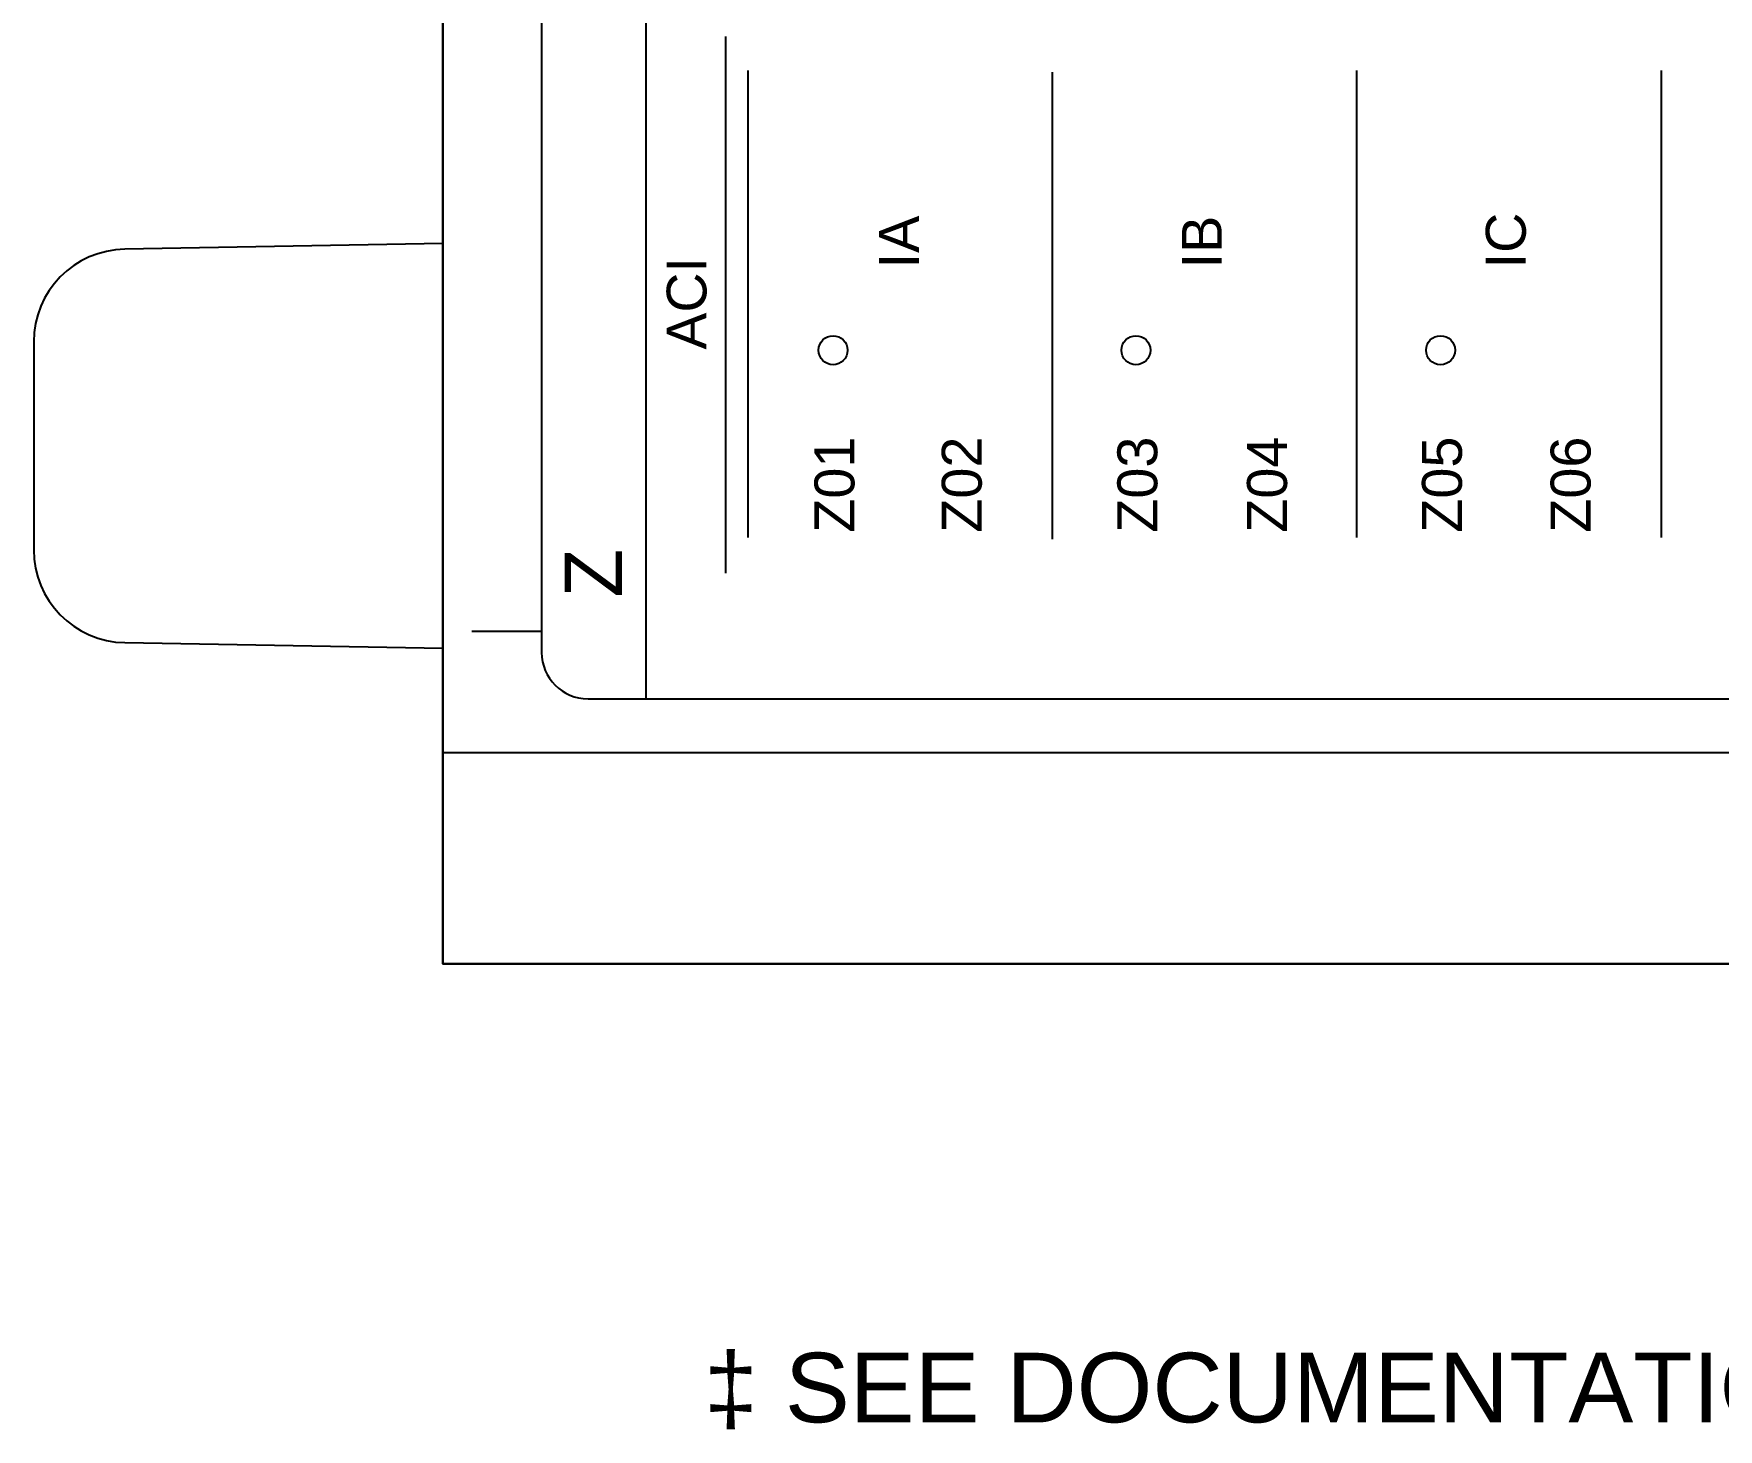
# Model space of a CAD drawing. Extents: x 0.5 to 35.5, y 0.5 to 23.5.
# Drawn here: x 21.064 to 23.967, y 5.377 to 7.783 of the extents above; entities that cross this region are included whole.
import ezdxf
from ezdxf.enums import TextEntityAlignment as Align

# ---------------------------------------------------------------- set-up
doc = ezdxf.new("R2010")
doc.units = 0
doc.header["$MEASUREMENT"] = 0
doc.layers.add('6_00______DWG_', color=7, linetype='CONTINUOUS')
doc.styles.add('ARIAL', font='arial.ttf')

msp = doc.modelspace()

# ---------------------------------------------------------------- linework, layer by layer
at = {"layer": '6_00______DWG_'}
for points in [[(26.864, 6.1794), (21.7692, 6.1794), (21.7692, 13.4629), (26.864, 13.4629)], [(26.9035, 13.4629), (21.7692, 13.4629), (21.7692, 6.1794), (26.9035, 6.1794)], [(22.119, 12.9612), (22.119, 6.6362)], [(22.2562, 7.7778), (22.2562, 6.8528)], [(22.2953, 6.9144), (22.2953, 7.7194)], [(22.8194, 7.7162), (22.8194, 6.9112)], [(23.3435, 7.7194), (23.3435, 6.9144)], [(23.8685, 7.7194), (23.8685, 6.9144)], [(21.9393, 6.7524), (21.8192, 6.7524)], [(21.7692, 6.5436), (26.9035, 6.5436)]]:
    msp.add_lwpolyline(points, dxfattribs=at)
msp.add_lwpolyline([(25.7292, 12.9611), (22.0193, 12.9611, 0.414214), (21.9393, 12.8811), (21.9393, 6.7162, 0.414212), (22.0193, 6.6362), (25.7292, 6.6362, 0.414211), (25.8092, 6.7162), (25.8092, 12.8811, 0.414219)], format="xyb", close=True, dxfattribs=at)
msp.add_lwpolyline([(21.7692, 7.4209), (21.2212, 7.4113, 0.409101), (21.064, 7.2513), (21.064, 6.893, 0.409121), (21.2212, 6.733), (21.7692, 6.7235)], format="xyb", dxfattribs=at)
for centre in [(22.4416, 7.2371), (22.9636, 7.2371), (23.4886, 7.2371)]:
    msp.add_circle(centre, 0.025, dxfattribs=at)

# ---------------------------------------------------------------- texts
at = {"layer": '6_00______DWG_', "style": 'ARIAL'}
for s, height, p in [('IA', 0.06883, (22.5895, 7.3782)), ('IB', 0.06883, (23.1116, 7.3782)), ('IC', 0.06883, (23.6354, 7.3782)), ('ACI', 0.06846, (22.2234, 7.2382)), ('Z03', 0.06883, (23.0004, 6.9225)), ('Z04', 0.06883, (23.2239, 6.9225)), ('Z05', 0.06883, (23.5254, 6.9225)), ('Z06', 0.06883, (23.7471, 6.9225)), ('Z01', 0.06883, (22.4784, 6.9225)), ('Z02', 0.06883, (22.6978, 6.9225)), ('Z', 0.0983, (22.0776, 6.8109))]:
    msp.add_text(s, height=height, rotation=90, dxfattribs=at).set_placement(p)
msp.add_text('‡ SEE DOCUMENTATION FOR INPUT VOLTAGE RATING', height=0.12, dxfattribs=at).set_placement((24.4539, 5.3888), align=Align.CENTER)

doc.saveas('drawing.dxf')
